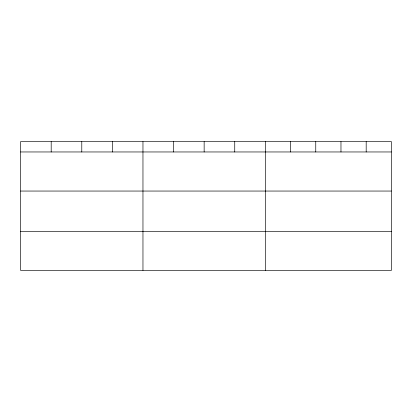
<?xml version="1.0" encoding="UTF-8"?>
<svg xmlns="http://www.w3.org/2000/svg" width="412" height="412" viewBox="0 0 412 412"><rect width="100%" height="100%" fill="white"/><g stroke="black" fill="none" stroke-linecap="round" stroke-linejoin="round"><path stroke-width="0.62" d="M391.4 191.05L391.4 141.594L20.6 141.594L20.6 270.406L391.4 270.406L391.4 191.05L20.6 191.05M20.6 151.961L391.4 151.961M20.6 231.323L391.4 231.323M366.186 141.594L366.186 151.961M340.971 141.594L340.971 151.961M315.757 141.594L315.757 151.961M290.542 141.594L290.542 151.961M265.328 141.594L265.328 270.406M234.737 141.594L234.737 151.961M204.146 141.594L204.146 151.961M173.555 141.594L173.555 151.961M142.964 141.594L142.964 270.406M112.373 141.594L112.373 151.961M81.782 141.594L81.782 151.961M51.191 141.594L51.191 151.961"/></g></svg>
